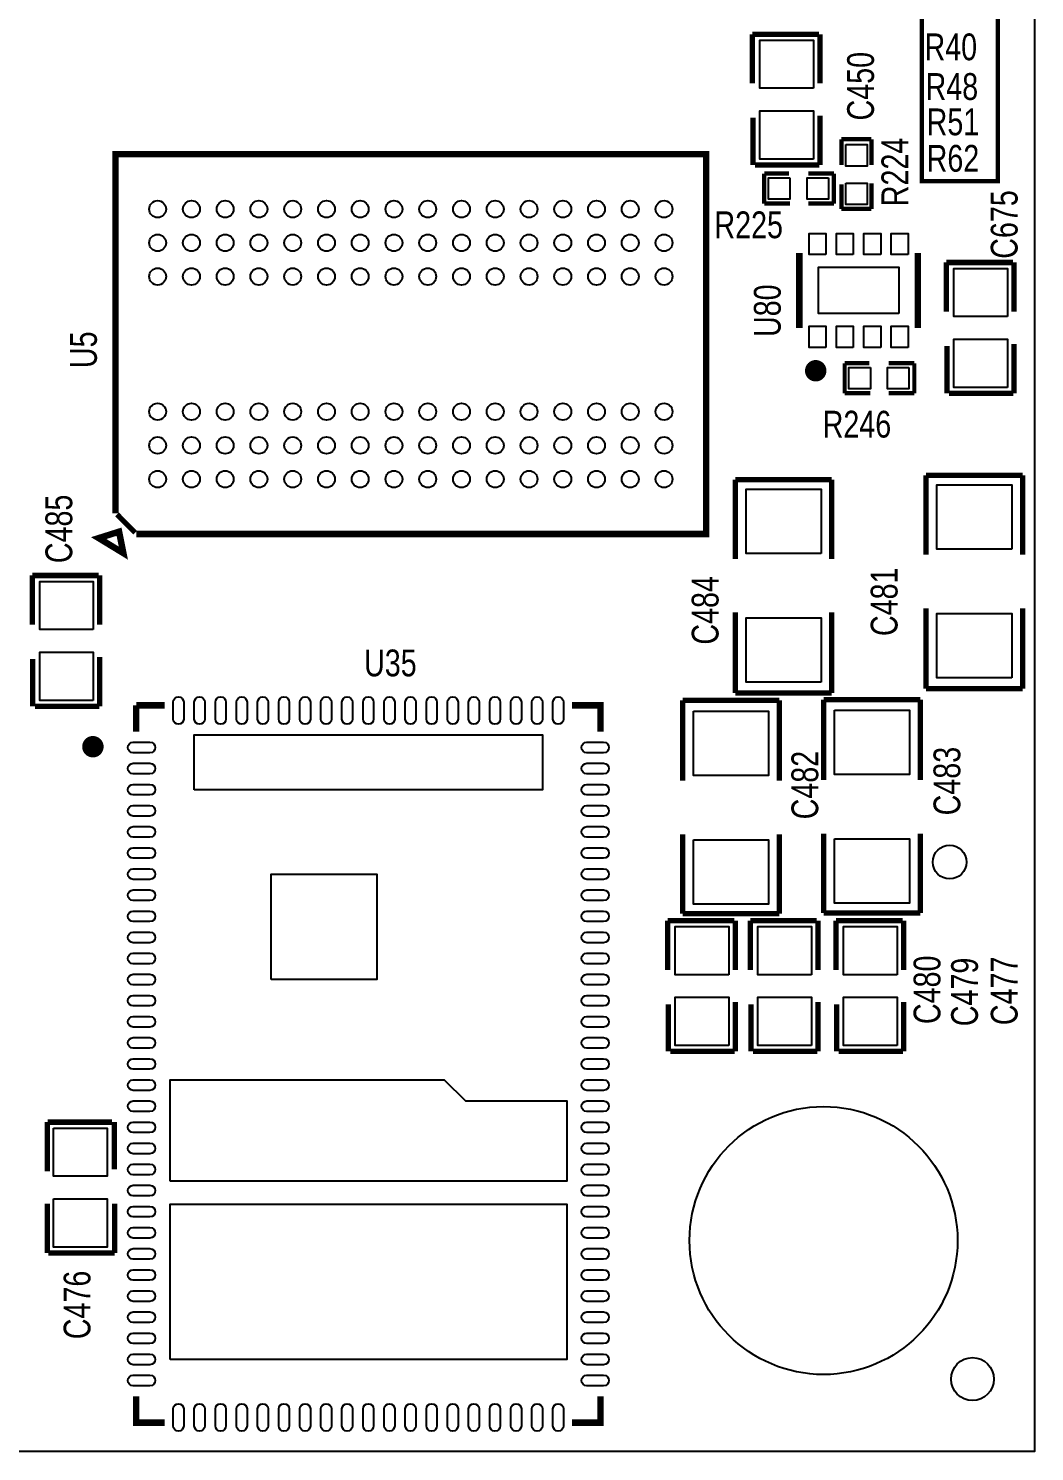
# Model space of a CAD drawing. Extents: x 0 to 80, y 0 to 60.
# Drawn here: x 56.16 to 80, y 0 to 33.72 of the extents above; entities that cross this region are included whole.
import ezdxf

# ---------------------------------------------------------------- set-up
doc = ezdxf.new("R2010")
doc.units = 0
for name, color, linetype in [('BG_OUTLINE', 3, 'CONTINUOUS'), ('BG_SILKSCREEN_TOP', 2, 'CONTINUOUS'), ('PG_SILKSCREEN_TOP', 6, 'CONTINUOUS'), ('PIN_TOP', 7, 'CONTINUOUS'), ('RD_SILKSCREEN_TOP', 8, 'CONTINUOUS')]:
    doc.layers.add(name, color=color, linetype=linetype)

msp = doc.modelspace()

# ---------------------------------------------------------------- linework, layer by layer
at = {"layer": 'BG_OUTLINE'}
msp.add_lwpolyline([(0, 0), (0, 59.99988), (79.99984, 59.99988), (79.99984, 0)], close=True, dxfattribs=at)
at = {"layer": 'BG_SILKSCREEN_TOP', "const_width": 0.1016}
msp.add_lwpolyline([(77.481176, 36.583112), (77.328776, 36.583112), (77.328776, 30.106112), (79.132176, 30.106112), (79.132176, 36.583112), (75.068176, 36.583112), (75.068176, 36.557712)], dxfattribs=at)
at = {"layer": 'PG_SILKSCREEN_TOP'}
for points, const_width in [([(73.315576, 32.417512), (73.315576, 33.585912)], 0.127), ([(73.315576, 33.585912), (74.890376, 33.585912)], 0.127), ([(74.915776, 33.585912), (74.915776, 32.417512)], 0.127), ([(74.915776, 30.487112), (74.915776, 31.655512)], 0.127), ([(73.328276, 31.604712), (73.328276, 30.487112)], 0.127), ([(75.423776, 31.096712), (75.423776, 30.487112)], 0.1016), ([(76.134976, 31.096712), (75.423776, 31.096712)], 0.1016), ([(76.134976, 31.096712), (76.134976, 30.487112)], 0.1016), ([(58.219594, 22.22881), (58.219594, 30.74162), (72.219566, 30.74162), (72.219566, 21.741638), (58.711592, 21.741638)], 0.1524), ([(73.379076, 30.487112), (74.903076, 30.487112)], 0.127), ([(73.594976, 29.572712), (73.594976, 30.283912)], 0.1016), ([(73.594976, 30.283912), (74.179176, 30.283912)], 0.1016), ([(75.245976, 30.283912), (74.636376, 30.283912)], 0.1016), ([(75.245976, 29.572712), (75.245976, 30.283912)], 0.1016), ([(75.423776, 29.445712), (75.423776, 30.029912)], 0.1016), ([(76.134976, 30.055312), (76.134976, 29.445712)], 0.1016), ([(74.204576, 29.572712), (73.594976, 29.572712)], 0.1016), ([(75.245976, 29.572712), (74.636376, 29.572712)], 0.1016), ([(76.134976, 29.445712), (75.423776, 29.445712)], 0.1016), ([(74.426572, 26.626312), (74.426572, 28.404312)], 0.1524), ([(77.23378, 26.626312), (77.23378, 28.404312)], 0.1524), ([(77.912976, 27.007312), (77.912976, 28.175712)], 0.127), ([(77.912976, 28.175712), (79.487776, 28.175712)], 0.127), ([(79.513176, 28.175712), (79.513176, 27.007312)], 0.127), ([(79.513176, 25.076912), (79.513176, 26.245312)], 0.127), ([(77.925676, 26.194512), (77.925676, 25.076912)], 0.127), ([(75.499976, 25.076912), (75.499976, 25.788112)], 0.1016), ([(75.499976, 25.788112), (76.084176, 25.788112)], 0.1016), ([(77.150976, 25.788112), (76.541376, 25.788112)], 0.1016), ([(77.150976, 25.076912), (77.150976, 25.788112)], 0.1016), ([(76.109576, 25.076912), (75.499976, 25.076912)], 0.1016), ([(77.150976, 25.076912), (76.541376, 25.076912)], 0.1016), ([(77.976476, 25.076912), (79.500476, 25.076912)], 0.127), ([(72.909176, 21.152612), (72.909176, 23.032212)], 0.127), ([(72.909176, 23.032212), (75.195176, 23.032212)], 0.127), ([(75.195176, 23.032212), (75.195176, 21.152612)], 0.127), ([(77.430376, 21.254212), (77.430376, 23.133812)], 0.127), ([(77.430376, 23.133812), (79.716376, 23.133812)], 0.127), ([(79.716376, 23.133812), (79.716376, 21.254212)], 0.127), ([(58.686192, 21.774912), (58.25617, 22.205188)], 0.127), ([(56.246776, 19.590512), (56.246776, 20.758912)], 0.127), ([(56.246776, 20.758912), (57.821576, 20.758912)], 0.127), ([(57.846976, 20.758912), (57.846976, 19.590512)], 0.127), ([(72.909176, 19.882612), (72.909176, 17.977612)], 0.127), ([(75.195176, 17.977612), (75.195176, 19.882612)], 0.127), ([(77.430376, 19.984212), (77.430376, 18.079212)], 0.127), ([(79.716376, 18.079212), (79.716376, 19.984212)], 0.127), ([(57.846976, 17.660112), (57.846976, 18.828512)], 0.127), ([(56.259476, 18.777712), (56.259476, 17.660112)], 0.127), ([(72.909176, 17.977612), (75.195176, 17.977612)], 0.127), ([(77.2922, 17.8181), (75.0062, 17.8181)], 0.127), ([(75.0062, 17.8181), (75.0062, 15.9131)], 0.127), ([(77.2922, 15.9131), (77.2922, 17.8181)], 0.127), ([(77.430376, 18.079212), (79.716376, 18.079212)], 0.127), ([(56.310276, 17.660112), (57.834276, 17.660112)], 0.127), ([(58.712862, 17.057116), (58.712862, 17.683226)], 0.1524), ([(58.712862, 17.683226), (59.386978, 17.683226)], 0.1524), ([(69.038978, 17.683226), (69.713094, 17.683226), (69.713094, 17.057116)], 0.1524), ([(73.950576, 17.799812), (71.664576, 17.799812)], 0.127), ([(71.664576, 17.799812), (71.664576, 15.894812)], 0.127), ([(73.950576, 15.894812), (73.950576, 17.799812)], 0.127), ([(71.664576, 12.745212), (71.664576, 14.624812)], 0.127), ([(73.950576, 14.624812), (73.950576, 12.745212)], 0.127), ([(75.0062, 12.7635), (75.0062, 14.6431)], 0.127), ([(77.2922, 14.6431), (77.2922, 12.7635)], 0.127), ([(77.2922, 12.7635), (75.0062, 12.7635)], 0.127), ([(71.308976, 11.411712), (71.308976, 12.580112)], 0.127), ([(71.308976, 12.580112), (72.883776, 12.580112)], 0.127), ([(73.950576, 12.745212), (71.664576, 12.745212)], 0.127), ([(72.909176, 12.580112), (72.909176, 11.411712)], 0.127), ([(73.264776, 11.411712), (73.264776, 12.580112)], 0.127), ([(73.264776, 12.580112), (74.839576, 12.580112)], 0.127), ([(74.864976, 12.580112), (74.864976, 11.411712)], 0.127), ([(75.296776, 11.411712), (75.296776, 12.580112)], 0.127), ([(75.296776, 12.580112), (76.871576, 12.580112)], 0.127), ([(76.896976, 12.580112), (76.896976, 11.411712)], 0.127), ([(71.321676, 10.598912), (71.321676, 9.481312)], 0.127), ([(72.909176, 9.481312), (72.909176, 10.649712)], 0.127), ([(73.277476, 10.598912), (73.277476, 9.481312)], 0.127), ([(74.864976, 9.481312), (74.864976, 10.649712)], 0.127), ([(75.309476, 10.598912), (75.309476, 9.481312)], 0.127), ([(76.896976, 9.481312), (76.896976, 10.649712)], 0.127), ([(71.372476, 9.481312), (72.896476, 9.481312)], 0.127), ([(73.328276, 9.481312), (74.852276, 9.481312)], 0.127), ([(75.360276, 9.481312), (76.884276, 9.481312)], 0.127), ([(56.602376, 7.804912), (56.602376, 6.636512)], 0.127), ([(58.139076, 7.804912), (56.615076, 7.804912)], 0.127), ([(58.189876, 6.687312), (58.189876, 7.804912)], 0.127), ([(56.602376, 4.706112), (56.602376, 5.874512)], 0.127), ([(58.202576, 5.874512), (58.202576, 4.706112)], 0.127), ([(58.202576, 4.706112), (56.627776, 4.706112)], 0.127), ([(59.386978, 0.683006), (58.712862, 0.683006), (58.712862, 1.309116)], 0.1524), ([(69.713094, 1.309116), (69.713094, 0.683006), (69.038978, 0.683006)], 0.1524)]:
    msp.add_lwpolyline(points, dxfattribs=dict(at, const_width=const_width))
at = {"layer": 'PG_SILKSCREEN_TOP', "const_width": 0.254}
for points in [[(74.941176, 25.610312, 1), (74.687176, 25.610312, 1)], [(57.812178, 16.701516, 1), (57.558178, 16.701516, 1)]]:
    msp.add_lwpolyline(points, format="xyb", close=True, dxfattribs=at)
at = {"layer": 'PG_SILKSCREEN_TOP', "const_width": 0.1524}
msp.add_lwpolyline([(58.305192, 21.79701), (57.822592, 21.64461), (58.406792, 21.28901)], close=True, dxfattribs=at)
at = {"layer": 'PIN_TOP'}
for points in [[(74.763376, 32.303212), (73.493376, 32.303212), (73.493376, 33.446212), (74.763376, 33.446212)], [(74.763376, 30.626812), (73.493376, 30.626812), (73.493376, 31.769812), (74.763376, 31.769812)], [(75.525376, 30.969712), (76.033376, 30.969712), (76.033376, 30.461712), (75.525376, 30.461712)], [(74.204576, 30.182312), (74.204576, 29.674312), (73.696576, 29.674312), (73.696576, 30.182312)], [(75.118976, 30.182312), (75.118976, 29.674312), (74.610976, 29.674312), (74.610976, 30.182312)], [(75.525376, 30.055312), (76.033376, 30.055312), (76.033376, 29.547312), (75.525376, 29.547312)], [(75.055095, 28.36545), (74.655045, 28.36545), (74.655045, 28.865322), (75.055095, 28.865322)], [(75.705081, 28.36545), (75.305031, 28.36545), (75.305031, 28.865322), (75.705081, 28.865322)], [(76.355321, 28.36545), (75.955271, 28.36545), (75.955271, 28.865322), (76.355321, 28.865322)], [(77.005307, 28.36545), (76.605257, 28.36545), (76.605257, 28.865322), (77.005307, 28.865322)], [(76.780136, 26.965275), (74.880216, 26.965275), (74.880216, 28.065349), (76.780136, 28.065349)], [(79.360776, 26.893012), (78.090776, 26.893012), (78.090776, 28.036012), (79.360776, 28.036012)], [(75.055095, 26.165302), (74.655045, 26.165302), (74.655045, 26.665174), (75.055095, 26.665174)], [(75.705081, 26.165302), (75.305031, 26.165302), (75.305031, 26.665174), (75.705081, 26.665174)], [(76.355321, 26.165302), (75.955271, 26.165302), (75.955271, 26.665174), (76.355321, 26.665174)], [(77.005307, 26.165302), (76.605257, 26.165302), (76.605257, 26.665174), (77.005307, 26.665174)], [(79.360776, 25.216612), (78.090776, 25.216612), (78.090776, 26.359612), (79.360776, 26.359612)], [(76.109576, 25.686512), (76.109576, 25.178512), (75.601576, 25.178512), (75.601576, 25.686512)], [(77.023976, 25.686512), (77.023976, 25.178512), (76.515976, 25.178512), (76.515976, 25.686512)], [(74.941176, 21.279612), (73.163176, 21.279612), (73.163176, 22.803612), (74.941176, 22.803612)], [(79.462376, 21.381212), (77.684376, 21.381212), (77.684376, 22.905212), (79.462376, 22.905212)], [(57.694576, 19.476212), (56.424576, 19.476212), (56.424576, 20.619212), (57.694576, 20.619212)], [(74.941176, 18.231612), (73.163176, 18.231612), (73.163176, 19.755612), (74.941176, 19.755612)], [(79.462376, 18.333212), (77.684376, 18.333212), (77.684376, 19.857212), (79.462376, 19.857212)], [(57.694576, 17.799812), (56.424576, 17.799812), (56.424576, 18.942812), (57.694576, 18.942812)], [(71.918576, 17.545812), (73.696576, 17.545812), (73.696576, 16.021812), (71.918576, 16.021812)], [(75.2602, 17.5641), (77.0382, 17.5641), (77.0382, 16.0401), (75.2602, 16.0401)], [(60.088018, 15.68323), (60.088018, 16.983202), (68.337938, 16.983202), (68.337938, 15.68323)], [(75.2602, 14.5161), (77.0382, 14.5161), (77.0382, 12.9921), (75.2602, 12.9921)], [(71.918576, 14.497812), (73.696576, 14.497812), (73.696576, 12.973812), (71.918576, 12.973812)], [(61.913008, 11.183112), (61.913008, 13.68298), (64.412876, 13.68298), (64.412876, 11.183112)], [(72.756776, 11.297412), (71.486776, 11.297412), (71.486776, 12.440412), (72.756776, 12.440412)], [(74.712576, 11.297412), (73.442576, 11.297412), (73.442576, 12.440412), (74.712576, 12.440412)], [(76.744576, 11.297412), (75.474576, 11.297412), (75.474576, 12.440412), (76.744576, 12.440412)], [(72.756776, 9.621012), (71.486776, 9.621012), (71.486776, 10.764012), (72.756776, 10.764012)], [(74.712576, 9.621012), (73.442576, 9.621012), (73.442576, 10.764012), (74.712576, 10.764012)], [(76.744576, 9.621012), (75.474576, 9.621012), (75.474576, 10.764012), (76.744576, 10.764012)], [(59.512962, 6.408166), (59.512962, 8.807958), (66.013076, 8.807958), (66.512948, 8.308086), (68.912994, 8.308086), (68.912994, 6.408166)], [(56.754776, 7.665212), (58.024776, 7.665212), (58.024776, 6.522212), (56.754776, 6.522212)], [(56.754776, 5.988812), (58.024776, 5.988812), (58.024776, 4.845812), (56.754776, 4.845812)], [(59.512962, 2.18313), (59.512962, 5.858002), (68.912994, 5.858002), (68.912994, 2.18313)]]:
    msp.add_lwpolyline(points, close=True, dxfattribs=at)
for points in [[(59.837828, 17.758029), (59.837828, 17.357979, -1), (59.587892, 17.357979), (59.587892, 17.758029, -1)], [(60.337954, 17.758029), (60.337954, 17.357979, -1), (60.088018, 17.357979), (60.088018, 17.758029, -1)], [(60.837826, 17.758029), (60.837826, 17.357979, -1), (60.58789, 17.357979), (60.58789, 17.758029, -1)], [(61.337952, 17.758029), (61.337952, 17.357979, -1), (61.088016, 17.357979), (61.088016, 17.758029, -1)], [(61.837824, 17.758029), (61.837824, 17.357979, -1), (61.587888, 17.357979), (61.587888, 17.758029, -1)], [(62.33795, 17.758029), (62.33795, 17.357979, -1), (62.088014, 17.357979), (62.088014, 17.758029, -1)], [(62.837822, 17.758029), (62.837822, 17.357979, -1), (62.587886, 17.357979), (62.587886, 17.758029, -1)], [(63.337948, 17.758029), (63.337948, 17.357979, -1), (63.088012, 17.357979), (63.088012, 17.758029, -1)], [(63.83782, 17.758029), (63.83782, 17.357979, -1), (63.587884, 17.357979), (63.587884, 17.758029, -1)], [(64.337946, 17.758029), (64.337946, 17.357979, -1), (64.08801, 17.357979), (64.08801, 17.758029, -1)], [(64.838072, 17.758029), (64.838072, 17.357979, -1), (64.588136, 17.357979), (64.588136, 17.758029, -1)], [(65.337944, 17.758029), (65.337944, 17.357979, -1), (65.088008, 17.357979), (65.088008, 17.758029, -1)], [(65.83807, 17.758029), (65.83807, 17.357979, -1), (65.588134, 17.357979), (65.588134, 17.758029, -1)], [(66.337942, 17.758029), (66.337942, 17.357979, -1), (66.088006, 17.357979), (66.088006, 17.758029, -1)], [(66.838068, 17.758029), (66.838068, 17.357979, -1), (66.588132, 17.357979), (66.588132, 17.758029, -1)], [(67.33794, 17.758029), (67.33794, 17.357979, -1), (67.088004, 17.357979), (67.088004, 17.758029, -1)], [(67.838066, 17.758029), (67.838066, 17.357979, -1), (67.58813, 17.357979), (67.58813, 17.758029, -1)], [(68.337938, 17.758029), (68.337938, 17.357979, -1), (68.088002, 17.357979), (68.088002, 17.758029, -1)], [(68.838064, 17.758029), (68.838064, 17.357979, -1), (68.588128, 17.357979), (68.588128, 17.758029, -1)], [(59.038109, 16.55826), (58.638059, 16.55826, -1), (58.638059, 16.808196), (59.038109, 16.808196, -1)], [(69.787897, 16.55826), (69.387847, 16.55826, -1), (69.387847, 16.808196), (69.787897, 16.808196, -1)], [(59.038109, 16.058134), (58.638059, 16.058134, -1), (58.638059, 16.30807), (59.038109, 16.30807, -1)], [(69.787897, 16.058134), (69.387847, 16.058134, -1), (69.387847, 16.30807), (69.787897, 16.30807, -1)], [(59.038109, 15.558262), (58.638059, 15.558262, -1), (58.638059, 15.808198), (59.038109, 15.808198, -1)], [(69.787897, 15.558262), (69.387847, 15.558262, -1), (69.387847, 15.808198), (69.787897, 15.808198, -1)], [(59.038109, 15.058136), (58.638059, 15.058136, -1), (58.638059, 15.308072), (59.038109, 15.308072, -1)], [(69.787897, 15.058136), (69.387847, 15.058136, -1), (69.387847, 15.308072), (69.787897, 15.308072, -1)], [(59.038109, 14.558264), (58.638059, 14.558264, -1), (58.638059, 14.8082), (59.038109, 14.8082, -1)], [(69.787897, 14.558264), (69.387847, 14.558264, -1), (69.387847, 14.8082), (69.787897, 14.8082, -1)], [(59.038109, 14.058138), (58.638059, 14.058138, -1), (58.638059, 14.308074), (59.038109, 14.308074, -1)], [(69.787897, 14.058138), (69.387847, 14.058138, -1), (69.387847, 14.308074), (69.787897, 14.308074, -1)], [(59.038109, 13.558266), (58.638059, 13.558266, -1), (58.638059, 13.808202), (59.038109, 13.808202, -1)], [(69.787897, 13.558266), (69.387847, 13.558266, -1), (69.387847, 13.808202), (69.787897, 13.808202, -1)], [(59.038109, 13.05814), (58.638059, 13.05814, -1), (58.638059, 13.308076), (59.038109, 13.308076, -1)], [(69.787897, 13.05814), (69.387847, 13.05814, -1), (69.387847, 13.308076), (69.787897, 13.308076, -1)], [(59.038109, 12.558268), (58.638059, 12.558268, -1), (58.638059, 12.808204), (59.038109, 12.808204, -1)], [(69.787897, 12.558268), (69.387847, 12.558268, -1), (69.387847, 12.808204), (69.787897, 12.808204, -1)], [(59.038109, 12.058142), (58.638059, 12.058142, -1), (58.638059, 12.308078), (59.038109, 12.308078, -1)], [(69.787897, 12.058142), (69.387847, 12.058142, -1), (69.387847, 12.308078), (69.787897, 12.308078, -1)], [(59.038109, 11.55827), (58.638059, 11.55827, -1), (58.638059, 11.808206), (59.038109, 11.808206, -1)], [(69.787897, 11.55827), (69.387847, 11.55827, -1), (69.387847, 11.808206), (69.787897, 11.808206, -1)], [(59.038109, 11.058144), (58.638059, 11.058144, -1), (58.638059, 11.30808), (59.038109, 11.30808, -1)], [(69.787897, 11.058144), (69.387847, 11.058144, -1), (69.387847, 11.30808), (69.787897, 11.30808, -1)], [(59.038109, 10.558272), (58.638059, 10.558272, -1), (58.638059, 10.808208), (59.038109, 10.808208, -1)], [(69.787897, 10.558272), (69.387847, 10.558272, -1), (69.387847, 10.808208), (69.787897, 10.808208, -1)], [(59.038109, 10.058146), (58.638059, 10.058146, -1), (58.638059, 10.308082), (59.038109, 10.308082, -1)], [(69.787897, 10.058146), (69.387847, 10.058146, -1), (69.387847, 10.308082), (69.787897, 10.308082, -1)], [(59.038109, 9.558274), (58.638059, 9.558274, -1), (58.638059, 9.80821), (59.038109, 9.80821, -1)], [(69.787897, 9.558274), (69.387847, 9.558274, -1), (69.387847, 9.80821), (69.787897, 9.80821, -1)], [(59.038109, 9.058148), (58.638059, 9.058148, -1), (58.638059, 9.308084), (59.038109, 9.308084, -1)], [(69.787897, 9.058148), (69.387847, 9.058148, -1), (69.387847, 9.308084), (69.787897, 9.308084, -1)], [(59.038109, 8.558022), (58.638059, 8.558022, -1), (58.638059, 8.807958), (59.038109, 8.807958, -1)], [(69.787897, 8.558022), (69.387847, 8.558022, -1), (69.387847, 8.807958), (69.787897, 8.807958, -1)], [(59.038109, 8.05815), (58.638059, 8.05815, -1), (58.638059, 8.308086), (59.038109, 8.308086, -1)], [(69.787897, 8.05815), (69.387847, 8.05815, -1), (69.387847, 8.308086), (69.787897, 8.308086, -1)], [(59.038109, 7.558024), (58.638059, 7.558024, -1), (58.638059, 7.80796), (59.038109, 7.80796, -1)], [(69.787897, 7.558024), (69.387847, 7.558024, -1), (69.387847, 7.80796), (69.787897, 7.80796, -1)], [(59.038109, 7.058152), (58.638059, 7.058152, -1), (58.638059, 7.308088), (59.038109, 7.308088, -1)], [(69.787897, 7.058152), (69.387847, 7.058152, -1), (69.387847, 7.308088), (69.787897, 7.308088, -1)], [(59.038109, 6.558026), (58.638059, 6.558026, -1), (58.638059, 6.807962), (59.038109, 6.807962, -1)], [(69.787897, 6.558026), (69.387847, 6.558026, -1), (69.387847, 6.807962), (69.787897, 6.807962, -1)], [(59.038109, 6.058154), (58.638059, 6.058154, -1), (58.638059, 6.30809), (59.038109, 6.30809, -1)], [(69.787897, 6.058154), (69.387847, 6.058154, -1), (69.387847, 6.30809), (69.787897, 6.30809, -1)], [(59.038109, 5.558028), (58.638059, 5.558028, -1), (58.638059, 5.807964), (59.038109, 5.807964, -1)], [(69.787897, 5.558028), (69.387847, 5.558028, -1), (69.387847, 5.807964), (69.787897, 5.807964, -1)], [(59.038109, 5.058156), (58.638059, 5.058156, -1), (58.638059, 5.308092), (59.038109, 5.308092, -1)], [(69.787897, 5.058156), (69.387847, 5.058156, -1), (69.387847, 5.308092), (69.787897, 5.308092, -1)], [(59.038109, 4.55803), (58.638059, 4.55803, -1), (58.638059, 4.807966), (59.038109, 4.807966, -1)], [(69.787897, 4.55803), (69.387847, 4.55803, -1), (69.387847, 4.807966), (69.787897, 4.807966, -1)], [(59.038109, 4.058158), (58.638059, 4.058158, -1), (58.638059, 4.308094), (59.038109, 4.308094, -1)], [(69.787897, 4.058158), (69.387847, 4.058158, -1), (69.387847, 4.308094), (69.787897, 4.308094, -1)], [(59.038109, 3.558032), (58.638059, 3.558032, -1), (58.638059, 3.807968), (59.038109, 3.807968, -1)], [(69.787897, 3.558032), (69.387847, 3.558032, -1), (69.387847, 3.807968), (69.787897, 3.807968, -1)], [(59.038109, 3.05816), (58.638059, 3.05816, -1), (58.638059, 3.308096), (59.038109, 3.308096, -1)], [(69.787897, 3.05816), (69.387847, 3.05816, -1), (69.387847, 3.308096), (69.787897, 3.308096, -1)], [(59.038109, 2.558034), (58.638059, 2.558034, -1), (58.638059, 2.80797), (59.038109, 2.80797, -1)], [(69.787897, 2.558034), (69.387847, 2.558034, -1), (69.387847, 2.80797), (69.787897, 2.80797, -1)], [(59.038109, 2.058162), (58.638059, 2.058162, -1), (58.638059, 2.308098), (59.038109, 2.308098, -1)], [(69.787897, 2.058162), (69.387847, 2.058162, -1), (69.387847, 2.308098), (69.787897, 2.308098, -1)], [(59.038109, 1.558036), (58.638059, 1.558036, -1), (58.638059, 1.807972), (59.038109, 1.807972, -1)], [(69.787897, 1.558036), (69.387847, 1.558036, -1), (69.387847, 1.807972), (69.787897, 1.807972, -1)], [(59.837828, 1.008253), (59.837828, 0.608203, -1), (59.587892, 0.608203), (59.587892, 1.008253, -1)], [(60.337954, 1.008253), (60.337954, 0.608203, -1), (60.088018, 0.608203), (60.088018, 1.008253, -1)], [(60.837826, 1.008253), (60.837826, 0.608203, -1), (60.58789, 0.608203), (60.58789, 1.008253, -1)], [(61.337952, 1.008253), (61.337952, 0.608203, -1), (61.088016, 0.608203), (61.088016, 1.008253, -1)], [(61.837824, 1.008253), (61.837824, 0.608203, -1), (61.587888, 0.608203), (61.587888, 1.008253, -1)], [(62.33795, 1.008253), (62.33795, 0.608203, -1), (62.088014, 0.608203), (62.088014, 1.008253, -1)], [(62.837822, 1.008253), (62.837822, 0.608203, -1), (62.587886, 0.608203), (62.587886, 1.008253, -1)], [(63.337948, 1.008253), (63.337948, 0.608203, -1), (63.088012, 0.608203), (63.088012, 1.008253, -1)], [(63.83782, 1.008253), (63.83782, 0.608203, -1), (63.587884, 0.608203), (63.587884, 1.008253, -1)], [(64.337946, 1.008253), (64.337946, 0.608203, -1), (64.08801, 0.608203), (64.08801, 1.008253, -1)], [(64.838072, 1.008253), (64.838072, 0.608203, -1), (64.588136, 0.608203), (64.588136, 1.008253, -1)], [(65.337944, 1.008253), (65.337944, 0.608203, -1), (65.088008, 0.608203), (65.088008, 1.008253, -1)], [(65.83807, 1.008253), (65.83807, 0.608203, -1), (65.588134, 0.608203), (65.588134, 1.008253, -1)], [(66.337942, 1.008253), (66.337942, 0.608203, -1), (66.088006, 0.608203), (66.088006, 1.008253, -1)], [(66.838068, 1.008253), (66.838068, 0.608203, -1), (66.588132, 0.608203), (66.588132, 1.008253, -1)], [(67.33794, 1.008253), (67.33794, 0.608203, -1), (67.088004, 0.608203), (67.088004, 1.008253, -1)], [(67.838066, 1.008253), (67.838066, 0.608203, -1), (67.58813, 0.608203), (67.58813, 1.008253, -1)], [(68.337938, 1.008253), (68.337938, 0.608203, -1), (68.088002, 0.608203), (68.088002, 1.008253, -1)], [(68.838064, 1.008253), (68.838064, 0.608203, -1), (68.588128, 0.608203), (68.588128, 1.008253, -1)]]:
    msp.add_lwpolyline(points, format="xyb", close=True, dxfattribs=at)
for centre, radius in [((59.219592, 29.441648), 0.200025), ((60.019692, 29.441648), 0.200025), ((60.819538, 29.441648), 0.200025), ((61.619638, 29.441648), 0.200025), ((62.419484, 29.441648), 0.200025), ((63.219584, 29.441648), 0.200025), ((64.019684, 29.441648), 0.200025), ((64.81953, 29.441648), 0.200025), ((65.61963, 29.441648), 0.200025), ((66.419476, 29.441648), 0.200025), ((67.219576, 29.441648), 0.200025), ((68.019676, 29.441648), 0.200025), ((68.819522, 29.441648), 0.200025), ((69.619622, 29.441648), 0.200025), ((70.419468, 29.441648), 0.200025), ((71.219568, 29.441648), 0.200025), ((59.219592, 28.641548), 0.200025), ((60.019692, 28.641548), 0.200025), ((60.819538, 28.641548), 0.200025), ((61.619638, 28.641548), 0.200025), ((62.419484, 28.641548), 0.200025), ((63.219584, 28.641548), 0.200025), ((64.019684, 28.641548), 0.200025), ((64.81953, 28.641548), 0.200025), ((65.61963, 28.641548), 0.200025), ((66.419476, 28.641548), 0.200025), ((67.219576, 28.641548), 0.200025), ((68.019676, 28.641548), 0.200025), ((68.819522, 28.641548), 0.200025), ((69.619622, 28.641548), 0.200025), ((70.419468, 28.641548), 0.200025), ((71.219568, 28.641548), 0.200025), ((59.219592, 27.841702), 0.200025), ((60.019692, 27.841702), 0.200025), ((60.819538, 27.841702), 0.200025), ((61.619638, 27.841702), 0.200025), ((62.419484, 27.841702), 0.200025), ((63.219584, 27.841702), 0.200025), ((64.019684, 27.841702), 0.200025), ((64.81953, 27.841702), 0.200025), ((65.61963, 27.841702), 0.200025), ((66.419476, 27.841702), 0.200025), ((67.219576, 27.841702), 0.200025), ((68.019676, 27.841702), 0.200025), ((68.819522, 27.841702), 0.200025), ((69.619622, 27.841702), 0.200025), ((70.419468, 27.841702), 0.200025), ((71.219568, 27.841702), 0.200025), ((59.219592, 24.641556), 0.200025), ((60.019692, 24.641556), 0.200025), ((60.819538, 24.641556), 0.200025), ((61.619638, 24.641556), 0.200025), ((62.419484, 24.641556), 0.200025), ((63.219584, 24.641556), 0.200025), ((64.019684, 24.641556), 0.200025), ((64.81953, 24.641556), 0.200025), ((65.61963, 24.641556), 0.200025), ((66.419476, 24.641556), 0.200025), ((67.219576, 24.641556), 0.200025), ((68.019676, 24.641556), 0.200025), ((68.819522, 24.641556), 0.200025), ((69.619622, 24.641556), 0.200025), ((70.419468, 24.641556), 0.200025), ((71.219568, 24.641556), 0.200025), ((59.219592, 23.84171), 0.200025), ((60.019692, 23.84171), 0.200025), ((60.819538, 23.84171), 0.200025), ((61.619638, 23.84171), 0.200025), ((62.419484, 23.84171), 0.200025), ((63.219584, 23.84171), 0.200025), ((64.019684, 23.84171), 0.200025), ((64.81953, 23.84171), 0.200025), ((65.61963, 23.84171), 0.200025), ((66.419476, 23.84171), 0.200025), ((67.219576, 23.84171), 0.200025), ((68.019676, 23.84171), 0.200025), ((68.819522, 23.84171), 0.200025), ((69.619622, 23.84171), 0.200025), ((70.419468, 23.84171), 0.200025), ((71.219568, 23.84171), 0.200025), ((59.219592, 23.04161), 0.200025), ((60.019692, 23.04161), 0.200025), ((60.819538, 23.04161), 0.200025), ((61.619638, 23.04161), 0.200025), ((62.419484, 23.04161), 0.200025), ((63.219584, 23.04161), 0.200025), ((64.019684, 23.04161), 0.200025), ((64.81953, 23.04161), 0.200025), ((65.61963, 23.04161), 0.200025), ((66.419476, 23.04161), 0.200025), ((67.219576, 23.04161), 0.200025), ((68.019676, 23.04161), 0.200025), ((68.819522, 23.04161), 0.200025), ((69.619622, 23.04161), 0.200025), ((70.419468, 23.04161), 0.200025), ((71.219568, 23.04161), 0.200025), ((77.987652, 13.967968), 0.40005), ((74.99985, 4.99999), 3.175), ((78.52918, 1.71831), 0.508)]:
    msp.add_circle(centre, radius, dxfattribs=at)

# ---------------------------------------------------------------- texts
at = {"layer": 'RD_SILKSCREEN_TOP', "width": 0.8}
for s, p in [('R40', (77.392276, 32.96793)), ('R48', (77.417676, 32.02813)), ('R51', (77.443076, 31.18993)), ('R62', (77.443076, 30.32633)), ('R225', (72.413876, 28.75153)), ('R246', (74.979276, 24.026876)), ('U35', (64.111378, 18.369534))]:
    msp.add_text(s, height=0.635, dxfattribs=at).set_placement(p)
for s, p in [('C450', (76.194412, 31.541212)), ('R224', (77.007212, 29.509212)), ('C675', (79.598012, 28.264612)), ('U80', (73.984612, 26.410412)), ('U5', (57.779158, 25.673812)), ('C485', (57.195212, 21.051012)), ('C481', (76.752958, 19.323812)), ('C484', (72.511158, 19.120612)), ('C482', (74.873612, 14.980412)), ('C483', (78.240636, 15.0749)), ('C480', (77.768958, 10.129012)), ('C479', (78.658212, 10.078212)), ('C477', (79.598012, 10.103612)), ('C476', (57.627012, 2.661412))]:
    msp.add_text(s, height=0.635, rotation=90, dxfattribs=at).set_placement(p)

doc.saveas('drawing.dxf')
